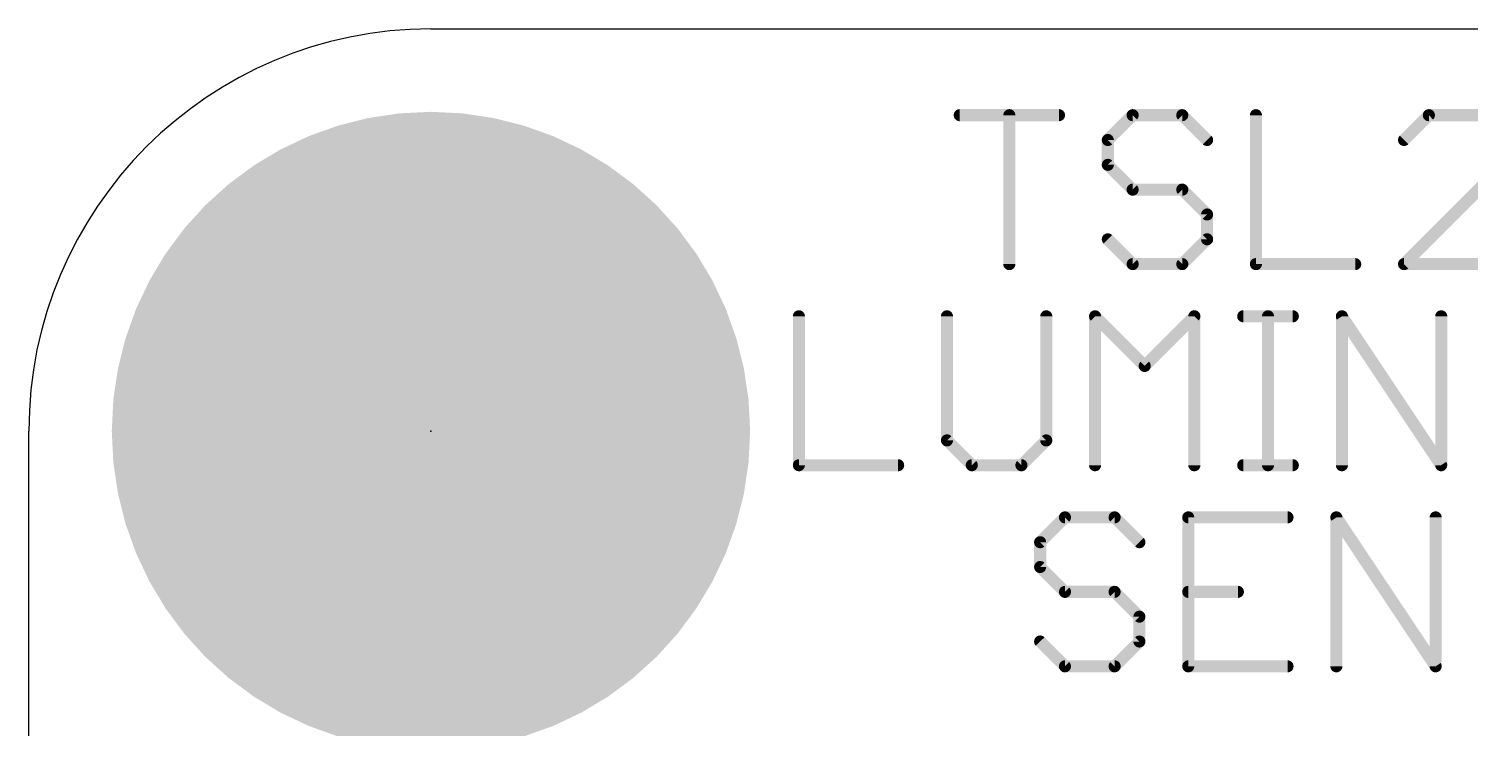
# Model space of a CAD drawing. Extents: x 0 to 17.8, y 0 to 17.
# Drawn here: x 0 to 9.1, y 12.6 to 17.02 of the extents above; entities that cross this region are included whole.
import ezdxf

# ---------------------------------------------------------------- set-up
doc = ezdxf.new("R2010")
doc.units = 0
for name, color, linetype in [('17', 110, 'CONTINUOUS'), ('20', 53, 'CONTINUOUS'), ('21', 40, 'CONTINUOUS'), ('23', 53, 'CONTINUOUS'), ('39', 12, 'CONTINUOUS'), ('40', 132, 'CONTINUOUS'), ('41', 12, 'CONTINUOUS'), ('42', 132, 'CONTINUOUS'), ('43', 110, 'CONTINUOUS')]:
    doc.layers.add(name, color=color, linetype=linetype)

# ---------------------------------------------------------------- blocks, each defined once
blk = doc.blocks.new('ROUNDP')
at = {"const_width": 0.5}
blk.add_lwpolyline([(0, -0.25, 1), (0, 0.25, 1), (0, -0.25)], format="xyb", dxfattribs=at)

msp = doc.modelspace()

# ---------------------------------------------------------------- linework, layer by layer
at = {"layer": '20'}
for p, q in [((2.54, 17.018), (15.24, 17.018)), ((0, 2.54), (0, 14.478))]:
    msp.add_line(p, q, dxfattribs=at)
msp.add_arc((2.54, 14.478), 2.54, 90, 180, dxfattribs=at)
at = {"layer": '21'}
for points, const_width in [([(5.8801, 16.4918, 1), (5.8801, 16.4537)], 0.0381), ([(6.2127, 16.4727, 1), (6.1746, 16.4727)], 0.0381), ([(6.5072, 16.4537, 1), (6.5072, 16.4918)], 0.0381), ([(6.9724, 16.4918, 1), (6.9724, 16.4537)], 0.0381), ([(6.9859, 16.4592, 1), (6.9589, 16.4862)], 0.0381), ([(7.2994, 16.4862, 1), (7.2724, 16.4592)], 0.0381), ([(7.2859, 16.4537, 1), (7.2859, 16.4918)], 0.0381), ([(7.7702, 16.4727, 1), (7.7321, 16.4727)], 0.0381), ([(8.8434, 16.4918, 1), (8.8434, 16.4537)], 0.0381), ([(8.8569, 16.4592, 1), (8.83, 16.4862)], 0.0381), ([(2.54, 12.728, 1), (2.54, 16.228, 1), (2.54, 12.728)], 0.1524), ([(6.8347, 16.3159, 1), (6.7966, 16.3159)], 0.0381), ([(6.8021, 16.3294, 1), (6.8291, 16.3025)], 0.0381), ([(7.4292, 16.3025, 1), (7.4562, 16.3294)], 0.0381), ([(8.6732, 16.3294, 1), (8.7001, 16.3025)], 0.0381), ([(6.8291, 16.1726, 1), (6.8021, 16.1457)], 0.0381), ([(6.7966, 16.1592, 1), (6.8347, 16.1592)], 0.0381), ([(6.9724, 16.0215, 1), (6.9724, 15.9834)], 0.0381), ([(6.9589, 15.9889, 1), (6.9859, 16.0159)], 0.0381), ([(7.2994, 16.0159, 1), (7.2724, 15.9889)], 0.0381), ([(7.2859, 15.9834, 1), (7.2859, 16.0215)], 0.0381), ([(7.4617, 15.8456, 1), (7.4236, 15.8456)], 0.0381), ([(7.4292, 15.8322, 1), (7.4562, 15.8591)], 0.0381), ([(6.8291, 15.7023, 1), (6.8021, 15.6754)], 0.0381), ([(7.4236, 15.6889, 1), (7.4617, 15.6889)], 0.0381), ([(7.4562, 15.6754, 1), (7.4292, 15.7023)], 0.0381), ([(6.9724, 15.5512, 1), (6.9724, 15.5131)], 0.0381), ([(7.2859, 15.5131, 1), (7.2859, 15.5512)], 0.0381), ([(7.7511, 15.5512, 1), (7.7511, 15.5131)], 0.0381), ([(8.3782, 15.5131, 1), (8.3782, 15.5512)], 0.0381), ([(8.6867, 15.5512, 1), (8.6867, 15.5131)], 0.0381), ([(6.1746, 15.5321, 1), (6.2127, 15.5321)], 0.0381), ([(6.9589, 15.5186, 1), (6.9859, 15.5456)], 0.0381), ([(7.2724, 15.5456, 1), (7.2994, 15.5186)], 0.0381), ([(7.7321, 15.5321, 1), (7.7702, 15.5321)], 0.0381), ([(8.6732, 15.5456, 1), (8.7001, 15.5186)], 0.0381), ([(4.8832, 15.2027, 1), (4.8451, 15.2027)], 0.0381), ([(5.8187, 15.2027, 1), (5.7806, 15.2027)], 0.0381), ([(6.4457, 15.2027, 1), (6.4076, 15.2027)], 0.0381), ([(6.7542, 15.2027, 1), (6.7161, 15.2027)], 0.0381), ([(6.7486, 15.2162, 1), (6.7217, 15.1892)], 0.0381), ([(7.3813, 15.2027, 1), (7.3432, 15.2027)], 0.0381), ([(7.3757, 15.1892, 1), (7.3487, 15.2162)], 0.0381), ([(7.6707, 15.2218, 1), (7.6707, 15.1837)], 0.0381), ([(7.8465, 15.2027, 1), (7.8084, 15.2027)], 0.0381), ([(7.9842, 15.1837, 1), (7.9842, 15.2218)], 0.0381), ([(8.3134, 15.2027, 1), (8.2753, 15.2027)], 0.0381), ([(8.3102, 15.2133, 1), (8.2785, 15.1921)], 0.0381), ([(8.9405, 15.2027, 1), (8.9024, 15.2027)], 0.0381), ([(7.0352, 14.9026, 1), (7.0621, 14.8757)], 0.0381), ([(7.0352, 14.8757, 1), (7.0621, 14.9026)], 0.0381), ([(5.8131, 14.4323, 1), (5.7861, 14.4054)], 0.0381), ([(5.7806, 14.4189, 1), (5.8187, 14.4189)], 0.0381), ([(6.4076, 14.4189, 1), (6.4457, 14.4189)], 0.0381), ([(6.4402, 14.4054, 1), (6.4132, 14.4323)], 0.0381), ([(4.8641, 14.2812, 1), (4.8641, 14.2431)], 0.0381), ([(5.4912, 14.2431, 1), (5.4912, 14.2812)], 0.0381), ([(5.9564, 14.2812, 1), (5.9564, 14.2431)], 0.0381), ([(5.9429, 14.2486, 1), (5.9699, 14.2756)], 0.0381), ([(6.2564, 14.2756, 1), (6.2834, 14.2486)], 0.0381), ([(6.2699, 14.2431, 1), (6.2699, 14.2812)], 0.0381), ([(7.6707, 14.2812, 1), (7.6707, 14.2431)], 0.0381), ([(7.9842, 14.2431, 1), (7.9842, 14.2812)], 0.0381), ([(4.8451, 14.2621, 1), (4.8832, 14.2621)], 0.0381), ([(6.7161, 14.2621, 1), (6.7542, 14.2621)], 0.0381), ([(7.3432, 14.2621, 1), (7.3813, 14.2621)], 0.0381), ([(7.8084, 14.2621, 1), (7.8465, 14.2621)], 0.0381), ([(8.2753, 14.2621, 1), (8.3134, 14.2621)], 0.0381), ([(8.9024, 14.2621, 1), (8.9405, 14.2621)], 0.0381), ([(8.9056, 14.2515, 1), (8.9373, 14.2727)], 0.0381), ([(6.5449, 13.9518, 1), (6.5449, 13.9137)], 0.0381), ([(6.5583, 13.9192, 1), (6.5314, 13.9462)], 0.0381), ([(6.8719, 13.9462, 1), (6.8449, 13.9192)], 0.0381), ([(6.8584, 13.9137, 1), (6.8584, 13.9518)], 0.0381), ([(7.3236, 13.9518, 1), (7.3236, 13.9137)], 0.0381), ([(7.3427, 13.9327, 1), (7.3046, 13.9327)], 0.0381), ([(7.9507, 13.9137, 1), (7.9507, 13.9518)], 0.0381), ([(8.2782, 13.9327, 1), (8.2401, 13.9327)], 0.0381), ([(8.275, 13.9433, 1), (8.2433, 13.9221)], 0.0381), ([(8.9053, 13.9327, 1), (8.8672, 13.9327)], 0.0381), ([(6.4072, 13.7759, 1), (6.3691, 13.7759)], 0.0381), ([(6.3746, 13.7894, 1), (6.4016, 13.7625)], 0.0381), ([(7.0017, 13.7625, 1), (7.0286, 13.7894)], 0.0381), ([(6.4016, 13.6326, 1), (6.3746, 13.6057)], 0.0381), ([(6.3691, 13.6192, 1), (6.4072, 13.6192)], 0.0381), ([(6.5449, 13.4815, 1), (6.5449, 13.4434)], 0.0381), ([(6.5314, 13.4489, 1), (6.5583, 13.4759)], 0.0381), ([(6.8719, 13.4759, 1), (6.8449, 13.4489)], 0.0381), ([(6.8584, 13.4434, 1), (6.8584, 13.4815)], 0.0381), ([(7.3236, 13.4815, 1), (7.3236, 13.4434)], 0.0381), ([(7.6372, 13.4434, 1), (7.6372, 13.4815)], 0.0381), ([(7.0342, 13.3056, 1), (6.9961, 13.3056)], 0.0381), ([(7.0017, 13.2922, 1), (7.0286, 13.3191)], 0.0381), ([(6.4016, 13.1623, 1), (6.3746, 13.1354)], 0.0381), ([(6.9961, 13.1489, 1), (7.0342, 13.1489)], 0.0381), ([(7.0286, 13.1354, 1), (7.0017, 13.1623)], 0.0381), ([(6.5449, 13.0112, 1), (6.5449, 12.9731)], 0.0381), ([(6.5314, 12.9786, 1), (6.5583, 13.0056)], 0.0381), ([(6.8449, 13.0056, 1), (6.8719, 12.9786)], 0.0381), ([(6.8584, 12.9731, 1), (6.8584, 13.0112)], 0.0381), ([(7.3236, 13.0112, 1), (7.3236, 12.9731)], 0.0381), ([(7.9507, 12.9731, 1), (7.9507, 13.0112)], 0.0381), ([(8.8704, 12.9815, 1), (8.9021, 13.0027)], 0.0381), ([(7.3046, 12.9921, 1), (7.3427, 12.9921)], 0.0381), ([(8.2401, 12.9921, 1), (8.2782, 12.9921)], 0.0381), ([(8.8672, 12.9921, 1), (8.9053, 12.9921)], 0.0381)]:
    msp.add_lwpolyline(points, format="xyb", dxfattribs=dict(at, const_width=const_width))
at = {"layer": '21', "const_width": 0.0762}
for points in [[(5.8801, 16.4727), (6.5072, 16.4727)], [(6.1936, 15.5321), (6.1936, 16.4727)], [(6.9724, 16.4727), (6.8156, 16.3159)], [(7.2859, 16.4727), (6.9724, 16.4727)], [(7.4427, 16.3159), (7.2859, 16.4727)], [(7.7511, 16.4727), (7.7511, 15.5321)], [(8.8434, 16.4727), (8.6867, 16.3159)], [(9.157, 16.4727), (8.8434, 16.4727)], [(6.8156, 16.3159), (6.8156, 16.1592)], [(6.8156, 16.1592), (6.9724, 16.0024)], [(8.6867, 15.5321), (9.3137, 16.1592)], [(6.9724, 16.0024), (7.2859, 16.0024)], [(7.2859, 16.0024), (7.4427, 15.8456)], [(7.4427, 15.8456), (7.4427, 15.6889)], [(6.9724, 15.5321), (6.8156, 15.6889)], [(7.4427, 15.6889), (7.2859, 15.5321)], [(7.2859, 15.5321), (6.9724, 15.5321)], [(7.7511, 15.5321), (8.3782, 15.5321)], [(9.3137, 15.5321), (8.6867, 15.5321)], [(4.8641, 15.2027), (4.8641, 14.2621)], [(5.7996, 15.2027), (5.7996, 14.4189)], [(6.4267, 14.4189), (6.4267, 15.2027)], [(6.7351, 14.2621), (6.7351, 15.2027)], [(6.7351, 15.2027), (7.0487, 14.8892)], [(7.0487, 14.8892), (7.3622, 15.2027)], [(7.3622, 15.2027), (7.3622, 14.2621)], [(7.6707, 15.2027), (7.9842, 15.2027)], [(7.8274, 14.2621), (7.8274, 15.2027)], [(8.2943, 14.2621), (8.2943, 15.2027)], [(8.2943, 15.2027), (8.9214, 14.2621)], [(8.9214, 14.2621), (8.9214, 15.2027)], [(5.7996, 14.4189), (5.9564, 14.2621)], [(6.2699, 14.2621), (6.4267, 14.4189)], [(4.8641, 14.2621), (5.4912, 14.2621)], [(5.9564, 14.2621), (6.2699, 14.2621)], [(7.6707, 14.2621), (7.9842, 14.2621)], [(6.5449, 13.9327), (6.3881, 13.7759)], [(6.8584, 13.9327), (6.5449, 13.9327)], [(7.0152, 13.7759), (6.8584, 13.9327)], [(7.9507, 13.9327), (7.3236, 13.9327)], [(7.3236, 13.9327), (7.3236, 12.9921)], [(8.2591, 12.9921), (8.2591, 13.9327)], [(8.2591, 13.9327), (8.8862, 12.9921)], [(8.8862, 12.9921), (8.8862, 13.9327)], [(6.3881, 13.7759), (6.3881, 13.6192)], [(6.3881, 13.6192), (6.5449, 13.4624)], [(6.5449, 13.4624), (6.8584, 13.4624)], [(6.8584, 13.4624), (7.0152, 13.3056)], [(7.3236, 13.4624), (7.6372, 13.4624)], [(7.0152, 13.3056), (7.0152, 13.1489)], [(6.5449, 12.9921), (6.3881, 13.1489)], [(7.0152, 13.1489), (6.8584, 12.9921)], [(6.8584, 12.9921), (6.5449, 12.9921)], [(7.3236, 12.9921), (7.9507, 12.9921)]]:
    msp.add_lwpolyline(points, dxfattribs=at)
at = {"layer": '23'}
msp.add_point((2.54, 14.478), dxfattribs=at)
at = {"layer": '39', "const_width": 2.032}
msp.add_lwpolyline([(2.54, 13.478, 1), (2.54, 15.478, 1), (2.54, 13.478)], format="xyb", dxfattribs=at)
at = {"layer": '40', "const_width": 2.032}
msp.add_lwpolyline([(2.54, 13.478, 1), (2.54, 15.478, 1), (2.54, 13.478)], format="xyb", dxfattribs=at)
at = {"layer": '41', "const_width": 2.032}
msp.add_lwpolyline([(2.54, 13.478, 1), (2.54, 15.478, 1), (2.54, 13.478)], format="xyb", dxfattribs=at)
at = {"layer": '42', "const_width": 2.032}
msp.add_lwpolyline([(2.54, 13.478, 1), (2.54, 15.478, 1), (2.54, 13.478)], format="xyb", dxfattribs=at)
at = {"layer": '43', "const_width": 2.032}
msp.add_lwpolyline([(2.54, 13.478, 1), (2.54, 15.478, 1), (2.54, 13.478)], format="xyb", dxfattribs=at)

# ---------------------------------------------------------------- block references
at = {"layer": '17', "xscale": 3, "yscale": 3}
msp.add_blockref('ROUNDP', (2.54, 14.478), dxfattribs=at)
msp.add_blockref('ROUNDP', (2.54, 14.478), dxfattribs=at)

doc.saveas('drawing.dxf')
